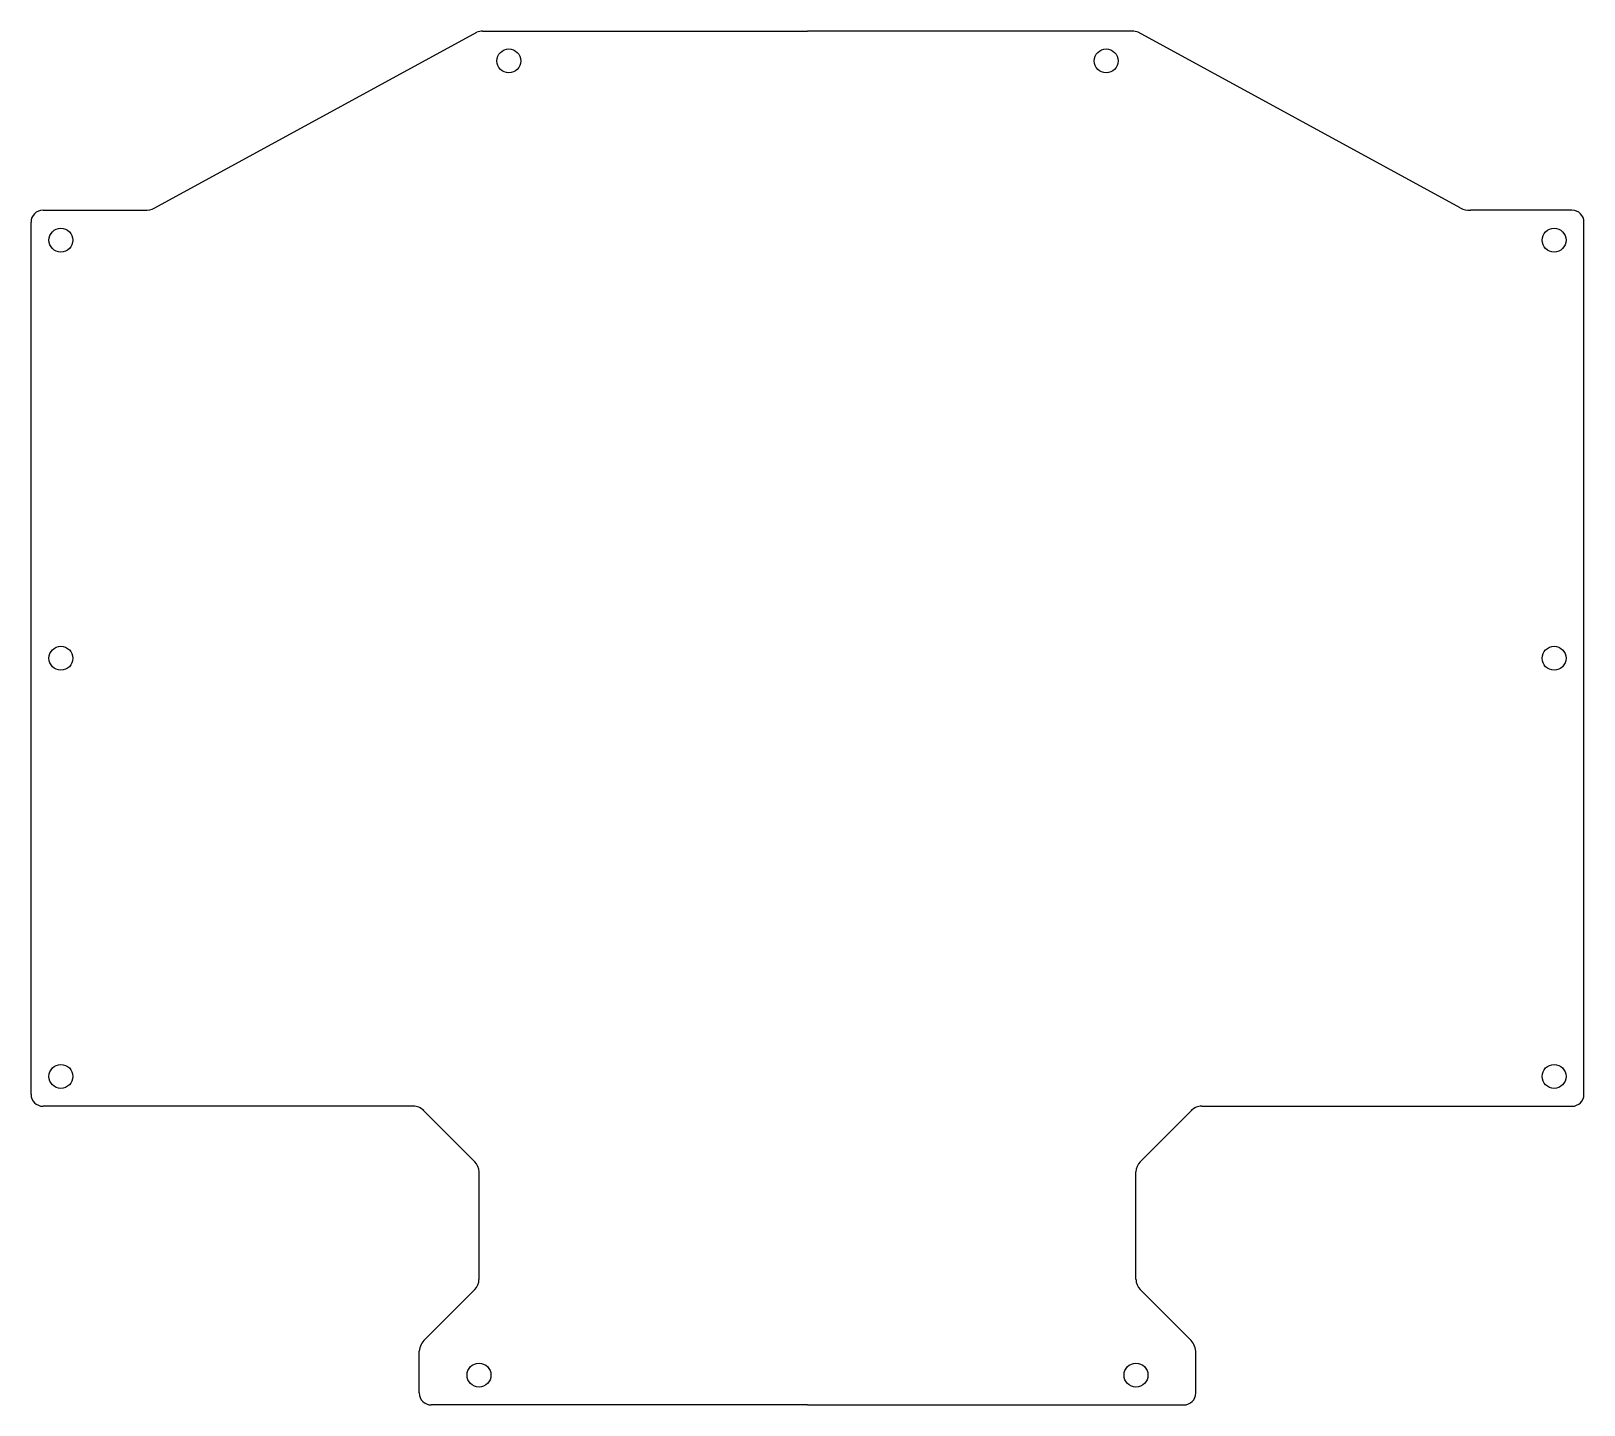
# Model space of a CAD drawing. Header units: millimetres. Extents: x -130 to 130, y 0 to 230.
import ezdxf

# ---------------------------------------------------------------- set-up
doc = ezdxf.new("R2010")
doc.units = ezdxf.units.MM
doc.layers.get('0').update_dxf_attribs({"lineweight": 25, "true_color": 0x000000})

msp = doc.modelspace()

# ---------------------------------------------------------------- linework, layer by layer
for p, q in [((-109.3, 200.4), (-55.37, 229.8)), ((-54.4, 230), (0, 230)), ((54.4, 230), (0, 230)), ((109.3, 200.4), (55.37, 229.8)), ((-130, 52), (-130, 198)), ((-128, 200), (-111, 200)), ((128, 200), (111, 200)), ((130, 52), (130, 198)), ((-66, 50), (-128, 50)), ((-55.7, 40.7), (-64.5, 49.5)), ((55.7, 40.7), (64.5, 49.5)), ((66, 50), (128, 50)), ((-55, 21), (-55, 39)), ((55, 21), (55, 39)), ((-64, 11), (-55.7, 19.3)), ((64, 11), (55.7, 19.3)), ((-65, 2), (-65, 9)), ((65, 2), (65, 9)), ((0, 0), (-63, 0)), ((0, 0), (63, 0))]:
    msp.add_line(p, q)
for centre in [(-50, 225), (50, 225), (-125, 195), (125, 195), (-125, 125), (125, 125), (-125, 55), (125, 55), (-55, 5), (55, 5)]:
    msp.add_circle(centre, 2)
for centre, radius, start, end in [((-54.12, 226.14), 3.87, 94.1031, 108.7332), ((54.12, 226.14), 3.87, 71.2668, 85.8969), ((-110.77, 202.83), 2.84, 265.3217, 301.1593), ((110.77, 202.83), 2.84, 238.8407, 274.6783), ((-128, 198), 2, 90, 180), ((128, 198), 2, 0, 90), ((-128, 52), 2, 180, 270), ((-65.9, 47.81), 2.19, 41.7004, 92.6065), ((65.9, 47.81), 2.19, 87.3935, 138.2996), ((128, 52), 2, 270, 0), ((-57.4, 39.01), 2.4, 359.8801, 44.8801), ((57.4, 39.01), 2.4, 135.1199, 180.1199), ((-57.26, 20.94), 2.26, 313.6135, 1.6263), ((57.26, 20.94), 2.26, 178.3737, 226.3865), ((-62.09, 8.79), 2.92, 130.9349, 175.9349), ((62.09, 8.79), 2.92, 4.0651, 49.0651), ((-63, 2), 2, 180, 270), ((63, 2), 2, 270, 0)]:
    msp.add_arc(centre, radius, start, end)

doc.saveas('drawing.dxf')
